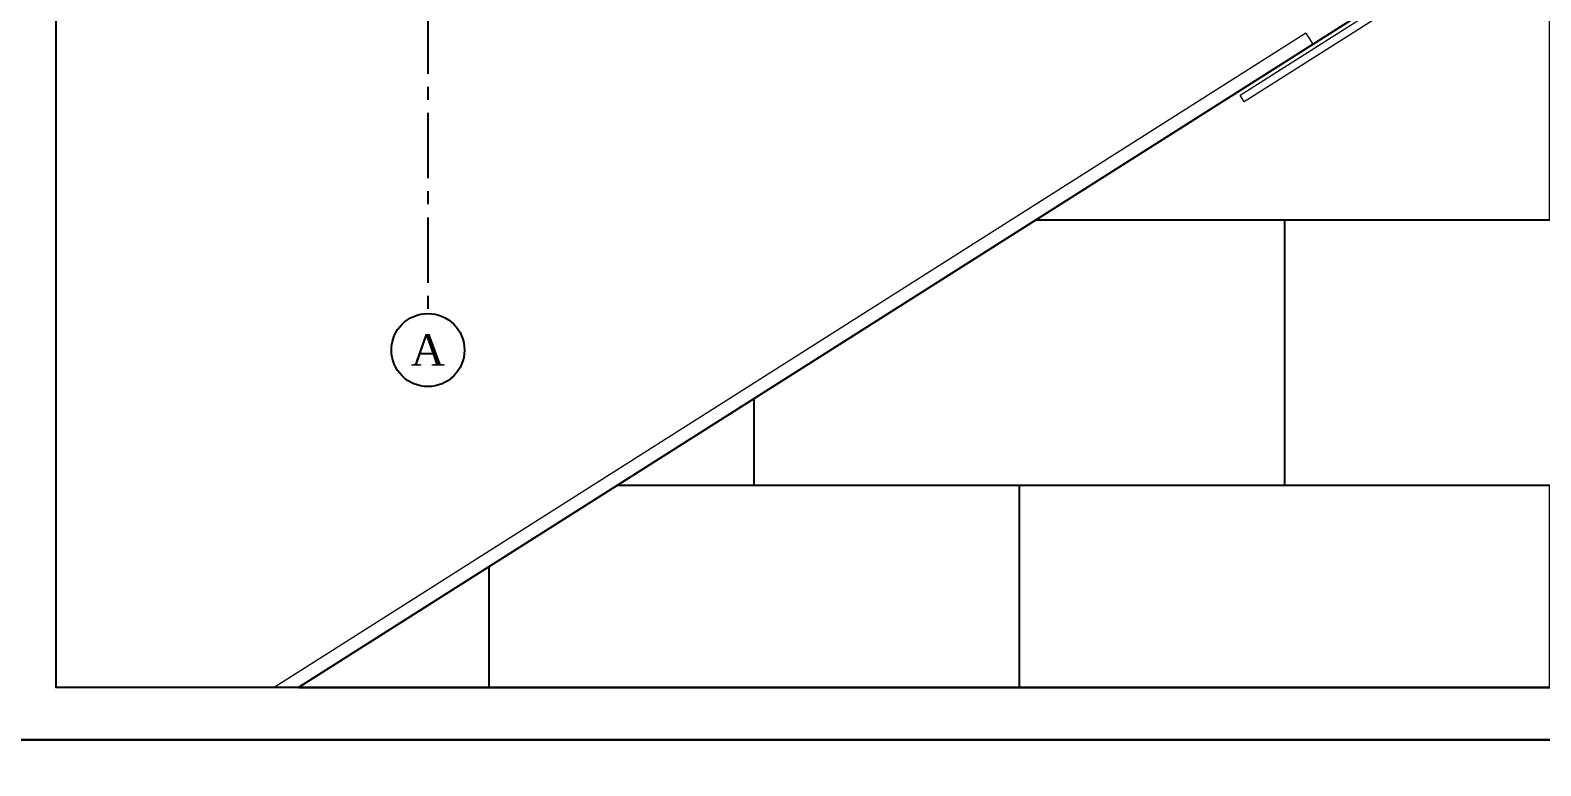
# Model space of a CAD drawing. Header units: millimetres. Extents: x 933584 to 974011, y 4545988 to 4553664.
# Drawn here: x 940912 to 941490, y 4549845 to 4550127 of the extents above; entities that cross this region are included whole.
import ezdxf
from ezdxf.enums import TextEntityAlignment as Align

# ---------------------------------------------------------------- set-up
doc = ezdxf.new("R2010")
doc.units = ezdxf.units.MM
doc.linetypes.add('CENTER', pattern=[2, 1.25, -0.25, 0.25, -0.25])
doc.layers.get('0').update_dxf_attribs({"color": 255})
for name, color, linetype in [('0-CSX-CXS_20', 14, 'CENTER'), ('0-DMS-50', 143, 'Continuous'), ('0-HSL-SLD', 252, 'Continuous'), ('0-LNS-SLN', 6, 'Continuous'), ('0-TXT-XBX_20', 3, 'Continuous')]:
    doc.layers.add(name, color=color, linetype=linetype)
doc.layers.add('SFP CAM', color=8, linetype='Continuous', lineweight=9)
doc.styles.get("Standard").update_dxf_attribs({"font": 'times.ttf'})

# ---------------------------------------------------------------- blocks, each defined once
blk = doc.blocks.new('aksno_20')
at = {"layer": '0-TXT-XBX_20'}
blk.add_circle((0, 0), 7, dxfattribs=at)
blk.add_attdef('AKSNO', text='', height=6).set_placement((0, 0), align=Align.MIDDLE_CENTER)
blk = doc.blocks.new('ZVBXZDVB')
at = {"layer": '0-CSX-CXS_20', "ltscale": 20}
blk.add_lwpolyline([(933863.85, 4552835.4), (933863.85, 4551518.59)], dxfattribs=at)
at = {"layer": '0-TXT-XBX_20'}
ref = blk.add_blockref('aksno_20', (933863.85, 4551504.59), dxfattribs=dict(at, xscale=2, yscale=2, zscale=2))
ref.add_attrib('AKSNO', 'A', dxfattribs={"color": 7, "height": 12}).set_placement((933863.85, 4551504.59), align=Align.MIDDLE_CENTER)
blk = doc.blocks.new('XCVBXCVBXZ-flatten-1')
at = {"layer": 'SFP CAM', "color": 252}
for p, q in [((934200.19, 4553125.93), (933804.98, 4552875.4)), ((934200.19, 4553125.93), (934202.87, 4553121.71)), ((934202.87, 4553121.71), (933814.32, 4552875.4))]:
    blk.add_line(p, q, dxfattribs=at)
blk.add_lwpolyline([(934261.03, 4553153.25), (934176.57, 4553099.71), (934174.97, 4553102.24), (934259.43, 4553155.78)], close=True, dxfattribs=at)

msp = doc.modelspace()

# ---------------------------------------------------------------- hatches: boundary and pattern name
at = {"layer": '0-HSL-SLD'}
h = msp.add_hatch(dxfattribs=at)
h.set_pattern_fill('AR-B816', color=256, scale=0.5)
h.set_pattern_definition([(0, (2100, 0), (0, 101.6), []), (90, (2100, 0), (-101.6, 101.6), [101.6, -101.6])])
h.paths.add_polyline_path([(941887.84, 4551335.4), (941887.84, 4551088.75), (941888.84, 4551088.75), (941888.84, 4551082.75), (941887.84, 4551082.75), (941887.84, 4551084.75), (941885.84, 4551084.75), (941885.84, 4551077.75), (941893.85, 4551077.75), (941893.85, 4550993.75), (941885.84, 4550993.75), (941885.84, 4550986.75), (941887.84, 4550986.75), (941887.84, 4550988.75), (941888.84, 4550988.75), (941888.84, 4550982.75), (941887.84, 4550982.75), (941887.84, 4550744.25), (941888.84, 4550744.25), (941888.84, 4550738.25), (941887.84, 4550738.25), (941887.85, 4550646.25), (941888.85, 4550646.25), (941888.85, 4550634.25), (941887.85, 4550634.25), (941887.85, 4550542.25), (941888.85, 4550542.25), (941888.85, 4550536.25), (941887.84, 4550536.25), (941887.85, 4550292.61), (941888.85, 4550292.61), (941888.85, 4550286.61), (941887.85, 4550286.61), (941887.85, 4550288.61), (941885.85, 4550288.61), (941885.85, 4550281.61), (941893.85, 4550281.61), (941893.85, 4550184.96), (941646.51, 4550276.16), (941014.32, 4549875.4), (942373.84, 4549875.4), (942373.84, 4551335.4)])

# ---------------------------------------------------------------- linework, layer by layer
at = {"color": 0}
for points in [[(940901.5, 4551355.4), (943001.5, 4551355.4), (943001.5, 4549855.4), (940901.5, 4549855.4)], [(940921.5, 4551335.4), (942981.5, 4551335.4), (942981.5, 4549875.4), (940921.5, 4549875.4)], [(940901.5, 4549855.4), (943001.5, 4549855.4), (943001.5, 4548355.4), (940901.5, 4548355.4)]]:
    msp.add_lwpolyline(points, close=True, dxfattribs=at)
at = {"layer": '0-DMS-50'}
msp.add_lwpolyline([(941887.85, 4550634.25), (941887.85, 4550542.25), (941888.85, 4550542.25), (941888.85, 4550536.25), (941887.84, 4550536.25), (941887.85, 4550292.61), (941888.85, 4550292.61), (941888.85, 4550286.61), (941887.85, 4550286.61), (941887.85, 4550288.61), (941885.85, 4550288.61), (941885.85, 4550281.61), (941893.85, 4550281.61), (941893.85, 4550184.96), (941646.51, 4550276.16), (941014.32, 4549875.4), (942373.84, 4549875.4)], dxfattribs=at)

# ---------------------------------------------------------------- block references
msp.add_blockref('XCVBXCVBXZ-flatten-1', (7200, -3000))
at = {"layer": '0-LNS-SLN'}
msp.add_blockref('ZVBXZDVB', (7200, -1500), dxfattribs=at)

doc.saveas('drawing.dxf')
